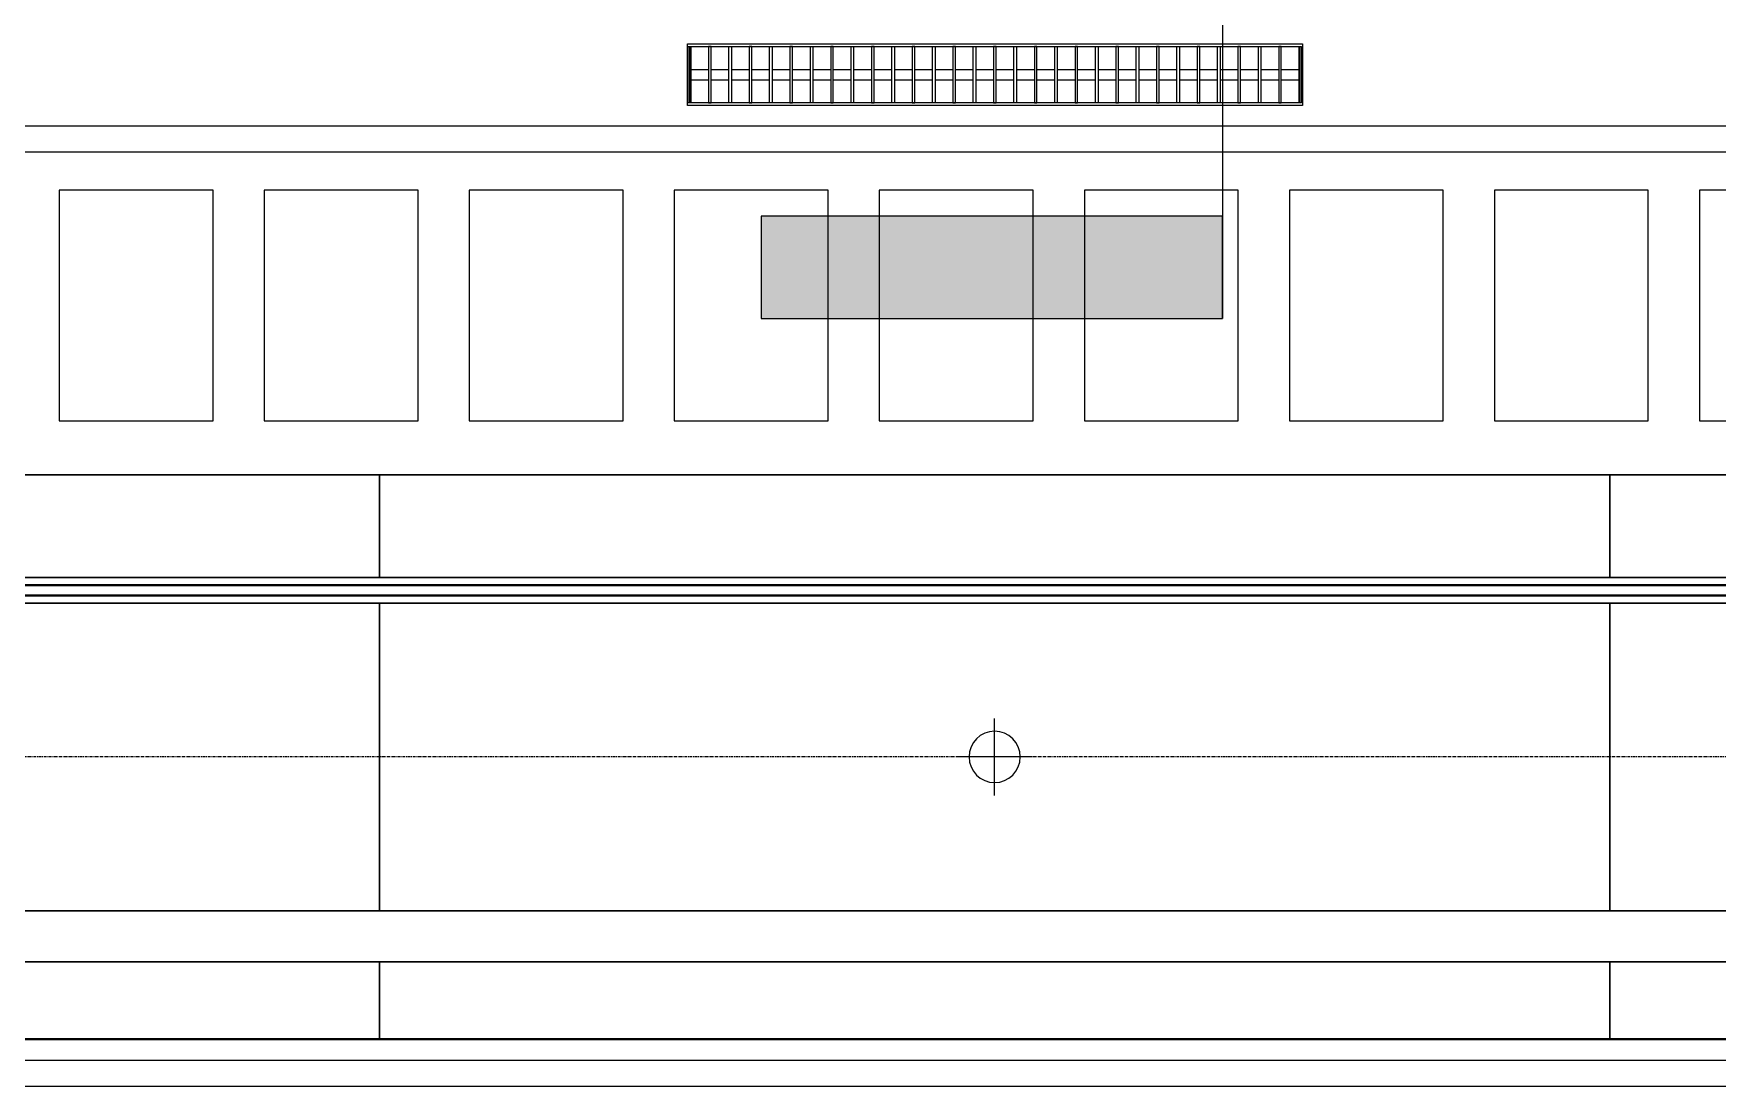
# Model space of a CAD drawing. Header units: millimetres. Extents: x -794868 to -715506, y -16735 to 22434.
# Drawn here: x -732182 to -728897, y 2936 to 4990 of the extents above; entities that cross this region are included whole.
import ezdxf
from ezdxf.xclip import XClip

# ---------------------------------------------------------------- set-up
doc = ezdxf.new("R2010")
doc.units = ezdxf.units.MM
doc.header["$XCLIPFRAME"] = 0
doc.linetypes.add('DPA_Grid _ Level 100', pattern=[10, 5.5, -1.6, 1.3, -1.6])
for name, color, linetype in [('000 - WIPEOUT', 250, 'Continuous'), ('001 - ASCESSORIES', 251, 'Continuous'), ('A04_TUBE SERIES', 2, 'Continuous'), ('A11_ALU.SOLID SHEET', 2, 'Continuous')]:
    doc.layers.add(name, color=color, linetype=linetype)
for name, color, linetype, lineweight in [('A-ANNO-NOTE', 3, 'Continuous', 25), ('A-DETL-GENF', 2, 'Continuous', 9), ('A-GLAZ-CURT', 2, 'Continuous', 9), ('E-LITE-EQPM', 2, 'Continuous', 9), ('I-WALL-E', 2, 'Continuous', 35), ('S-GRID', 251, 'Continuous', 9)]:
    doc.layers.add(name, color=color, linetype=linetype, lineweight=lineweight)

# ---------------------------------------------------------------- blocks, each defined once
blk = doc.blocks.new('DPA_AN_Section Line - UP-Left-16260802-4262-01 ENLARGED UPPER PLATFORM LEVEL - REFLECTED CEILING PLAN - SHEET 3')
at = {"layer": 'A-ANNO-NOTE', "lineweight": 9}
blk.add_hatch(color=256, dxfattribs=at).paths.add_polyline_path([(75, -9), (73, -9), (73, 0), (75, 0)])
blk.add_line((7.5, 0), (75, 0), dxfattribs=at)
at = {"layer": 'A-ANNO-NOTE', "lineweight": 18}
for p, q in [((75, 0), (73, 0)), ((73, 0), (73, -9)), ((75, -9), (75, 0)), ((73, -9), (75, -9))]:
    blk.add_line(p, q, dxfattribs=at)
blk = doc.blocks.new('*U1978')
at = {"layer": 'S-GRID', "linetype": 'DPA_Grid _ Level 100'}
blk.add_line((23665.1, 0), (-49286.1, 0), dxfattribs=at)
blk = doc.blocks.new('System Panel - DPA-AR_Metal Ceiling Rectangular Panel-13139259-4262-01 ENLARGED UPPER PLATFORM LEVEL - REFLECTED CEILING PLAN - SHEET 3')
at = {"layer": 'A-GLAZ-CURT'}
for p, q in [((-741107.4, 4129), (-743507.4, 4129)), ((-743507.4, 4129), (-743507.4, 3929)), ((-743507.4, 3929), (-743507.4, 4129)), ((-743507.4, 4129), (-741107.4, 4129)), ((-741107.4, 3929), (-741107.4, 4129)), ((-741107.4, 4129), (-741107.4, 3929)), ((-743507.4, 3929), (-741107.4, 3929)), ((-741107.4, 3929), (-743507.4, 3929))]:
    blk.add_line(p, q, dxfattribs=at)
blk = doc.blocks.new('System Panel - DPA-AR_Metal Ceiling Rectangular Panel-13147041-4262-01 ENLARGED UPPER PLATFORM LEVEL - REFLECTED CEILING PLAN - SHEET 3')
at = {"layer": 'A-GLAZ-CURT'}
for p, q in [((-726752, 4129), (-729107.4, 4129)), ((-729107.4, 4129), (-729107.4, 3929)), ((-729107.4, 3929), (-729107.4, 4129)), ((-729107.4, 4129), (-726752, 4129)), ((-726752, 4019), (-726752, 4129)), ((-726752, 4129), (-726752, 4019)), ((-726707.4, 4019), (-726752, 4019)), ((-726752, 4019), (-726707.4, 4019)), ((-726707.4, 3929), (-726707.4, 4019)), ((-726707.4, 4019), (-726707.4, 3929)), ((-729107.4, 3929), (-726707.4, 3929)), ((-726707.4, 3929), (-729107.4, 3929))]:
    blk.add_line(p, q, dxfattribs=at)
blk = doc.blocks.new('System Panel - DPA-AR_Metal Ceiling Rectangular Panel-V22-4262-01 ENLARGED UPPER PLATFORM LEVEL - REFLECTED CEILING PLAN - SHEET 3')
at = {"layer": 'A-GLAZ-CURT'}
for p, q in [((-773182.4, 3879), (-775582.4, 3879)), ((-775582.4, 3879), (-775582.4, 3279)), ((-775582.4, 3279), (-775582.4, 3879)), ((-775582.4, 3879), (-773182.4, 3879)), ((-773182.4, 3279), (-773182.4, 3879)), ((-773182.4, 3879), (-773182.4, 3279)), ((-775582.4, 3279), (-773182.4, 3279)), ((-773182.4, 3279), (-775582.4, 3279))]:
    blk.add_line(p, q, dxfattribs=at)
blk = doc.blocks.new('System Panel - DPA-AR_Metal Ceiling Rectangular Panel-13144154-4262-01 ENLARGED UPPER PLATFORM LEVEL - REFLECTED CEILING PLAN - SHEET 3')
at = {"layer": 'A-GLAZ-CURT'}
for p, q in [((-741107.4, 3179), (-743507.4, 3179)), ((-743507.4, 3179), (-743507.4, 3029)), ((-743507.4, 3029), (-743507.4, 3179)), ((-743507.4, 3179), (-741107.4, 3179)), ((-741107.4, 3029), (-741107.4, 3179)), ((-741107.4, 3179), (-741107.4, 3029)), ((-743507.4, 3029), (-741107.4, 3029)), ((-741107.4, 3029), (-743507.4, 3029))]:
    blk.add_line(p, q, dxfattribs=at)
blk = doc.blocks.new('*U685')
at = {"layer": 'A-GLAZ-CURT'}
for name, p in [('System Panel - DPA-AR_Metal Ceiling Rectangular Panel-13139259-4262-01 ENLARGED UPPER PLATFORM LEVEL - REFLECTED CEILING PLAN - SHEET 3', (754282.4, -3579)), ('System Panel - DPA-AR_Metal Ceiling Rectangular Panel-13139259-4262-01 ENLARGED UPPER PLATFORM LEVEL - REFLECTED CEILING PLAN - SHEET 3', (756682.4, -3579)), ('System Panel - DPA-AR_Metal Ceiling Rectangular Panel-13147041-4262-01 ENLARGED UPPER PLATFORM LEVEL - REFLECTED CEILING PLAN - SHEET 3', (744682.4, -3579)), ('System Panel - DPA-AR_Metal Ceiling Rectangular Panel-V22-4262-01 ENLARGED UPPER PLATFORM LEVEL - REFLECTED CEILING PLAN - SHEET 3', (786357.4, -3579)), ('System Panel - DPA-AR_Metal Ceiling Rectangular Panel-V22-4262-01 ENLARGED UPPER PLATFORM LEVEL - REFLECTED CEILING PLAN - SHEET 3', (788757.4, -3579)), ('System Panel - DPA-AR_Metal Ceiling Rectangular Panel-V22-4262-01 ENLARGED UPPER PLATFORM LEVEL - REFLECTED CEILING PLAN - SHEET 3', (791157.4, -3579)), ('System Panel - DPA-AR_Metal Ceiling Rectangular Panel-13144154-4262-01 ENLARGED UPPER PLATFORM LEVEL - REFLECTED CEILING PLAN - SHEET 3', (754282.4, -3579)), ('System Panel - DPA-AR_Metal Ceiling Rectangular Panel-13144154-4262-01 ENLARGED UPPER PLATFORM LEVEL - REFLECTED CEILING PLAN - SHEET 3', (756682.4, -3579)), ('System Panel - DPA-AR_Metal Ceiling Rectangular Panel-13144154-4262-01 ENLARGED UPPER PLATFORM LEVEL - REFLECTED CEILING PLAN - SHEET 3', (759082.4, -3579))]:
    blk.add_blockref(name, p, dxfattribs=at)
blk = doc.blocks.new('LGF_DL_SAA_LowPower_DL1a - LGF_DL_SAA_LowPower_DL1a-8832329-4160-01 UPPER PLATFORM LEVEL - REFLECTED CEILING PLAN')
at = {"layer": 'A-DETL-GENF'}
for p, q in [((0, 75), (0, -75)), ((72.5, 0), (-72.5, 0))]:
    blk.add_line(p, q, dxfattribs=at)
blk.add_circle((0, 0), 50, dxfattribs=at)
blk = doc.blocks.new('C-1-PP19-AR-4160-01-B_20250902-175713_EXDOWNLIGHT')
at = {"layer": 'E-LITE-EQPM', "extrusion": (0, 0, -1), "rotation": 180}
blk.add_blockref('LGF_DL_SAA_LowPower_DL1a - LGF_DL_SAA_LowPower_DL1a-8832329-4160-01 UPPER PLATFORM LEVEL - REFLECTED CEILING PLAN', (-14375, 0), dxfattribs=at)
blk = doc.blocks.new('*U695')
at = {"color": 1}
blk.add_wipeout([(600, -60), (-600, -60), (-600, 60), (600, 60)], dxfattribs=at).dxf.layer = '000 - WIPEOUT'
at = {"layer": '001 - ASCESSORIES', "color": 0}
blk.add_lwpolyline([(600, -60), (-600, -60), (-600, 60), (600, 60)], close=True, dxfattribs=at)
at = {"layer": '001 - ASCESSORIES'}
for points in [[(-593.5, -55), (-598.5, -55), (-598.5, 55), (-593.5, 55)], [(595, -55), (-595, -55), (-595, 55), (595, 55)], [(-558.8, -55), (-553.8, -55), (-553.8, 55), (-558.8, 55)], [(-514, -55), (-519, -55), (-519, 55), (-514, 55)], [(-479.3, -55), (-474.3, -55), (-474.3, 55), (-479.3, 55)], [(-434.6, -55), (-439.6, -55), (-439.6, 55), (-434.6, 55)], [(-399.8, -55), (-394.8, -55), (-394.8, 55), (-399.8, 55)], [(-355.1, -55), (-360.1, -55), (-360.1, 55), (-355.1, 55)], [(-320.4, -55), (-315.4, -55), (-315.4, 55), (-320.4, 55)], [(-275.6, -55), (-280.6, -55), (-280.6, 55), (-275.6, 55)], [(-240.9, -55), (-235.9, -55), (-235.9, 55), (-240.9, 55)], [(-196.2, -55), (-201.2, -55), (-201.2, 55), (-196.2, 55)], [(-161.4, -55), (-156.4, -55), (-156.4, 55), (-161.4, 55)], [(-116.7, -55), (-121.7, -55), (-121.7, 55), (-116.7, 55)], [(-82, -55), (-77, -55), (-77, 55), (-82, 55)], [(-37.2, -55), (-42.2, -55), (-42.2, 55), (-37.2, 55)], [(-2.5, -55), (2.5, -55), (2.5, 55), (-2.5, 55)], [(42.2, -55), (37.2, -55), (37.2, 55), (42.2, 55)], [(77, -55), (82, -55), (82, 55), (77, 55)], [(121.7, -55), (116.7, -55), (116.7, 55), (121.7, 55)], [(156.4, -55), (161.4, -55), (161.4, 55), (156.4, 55)], [(201.2, -55), (196.2, -55), (196.2, 55), (201.2, 55)], [(235.9, -55), (240.9, -55), (240.9, 55), (235.9, 55)], [(280.6, -55), (275.6, -55), (275.6, 55), (280.6, 55)], [(315.4, -55), (320.4, -55), (320.4, 55), (315.4, 55)], [(360.1, -55), (355.1, -55), (355.1, 55), (360.1, 55)], [(394.8, -55), (399.8, -55), (399.8, 55), (394.8, 55)], [(439.6, -55), (434.6, -55), (434.6, 55), (439.6, 55)], [(474.3, -55), (479.3, -55), (479.3, 55), (474.3, 55)], [(519, -55), (514, -55), (514, 55), (519, 55)], [(553.8, -55), (558.8, -55), (558.8, 55), (553.8, 55)], [(598.5, -55), (593.5, -55), (593.5, 55), (598.5, 55)]]:
    blk.add_lwpolyline(points, close=True, dxfattribs=at)
for points in [[(-593.5, 10), (-558.8, 10)], [(-553.8, 10), (-519, 10)], [(-514, 10), (-479.3, 10)], [(-474.3, 10), (-439.6, 10)], [(-434.6, 10), (-399.8, 10)], [(-394.8, 10), (-360.1, 10)], [(-355.1, 10), (-320.4, 10)], [(-315.4, 10), (-280.6, 10)], [(-275.6, 10), (-240.9, 10)], [(-235.9, 10), (-201.2, 10)], [(-196.2, 10), (-161.4, 10)], [(-156.4, 10), (-121.7, 10)], [(-116.7, 10), (-82, 10)], [(-77, 10), (-42.2, 10)], [(-37.2, 10), (-2.5, 10)], [(2.5, 10), (37.2, 10)], [(42.2, 10), (77, 10)], [(82, 10), (116.7, 10)], [(121.7, 10), (156.4, 10)], [(161.4, 10), (196.2, 10)], [(201.2, 10), (235.9, 10)], [(240.9, 10), (275.6, 10)], [(280.6, 10), (315.4, 10)], [(320.4, 10), (355.1, 10)], [(360.1, 10), (394.8, 10)], [(399.8, 10), (434.6, 10)], [(439.6, 10), (474.3, 10)], [(479.3, 10), (514, 10)], [(519, 10), (553.8, 10)], [(558.8, 10), (593.5, 10)], [(-593.5, -10), (-558.8, -10)], [(-553.8, -10), (-519, -10)], [(-514, -10), (-479.3, -10)], [(-474.3, -10), (-439.6, -10)], [(-434.6, -10), (-399.8, -10)], [(-394.8, -10), (-360.1, -10)], [(-355.1, -10), (-320.4, -10)], [(-315.4, -10), (-280.6, -10)], [(-275.6, -10), (-240.9, -10)], [(-235.9, -10), (-201.2, -10)], [(-196.2, -10), (-161.4, -10)], [(-156.4, -10), (-121.7, -10)], [(-116.7, -10), (-82, -10)], [(-77, -10), (-42.2, -10)], [(-37.2, -10), (-2.5, -10)], [(2.5, -10), (37.2, -10)], [(42.2, -10), (77, -10)], [(82, -10), (116.7, -10)], [(121.7, -10), (156.4, -10)], [(161.4, -10), (196.2, -10)], [(201.2, -10), (235.9, -10)], [(240.9, -10), (275.6, -10)], [(280.6, -10), (315.4, -10)], [(320.4, -10), (355.1, -10)], [(360.1, -10), (394.8, -10)], [(399.8, -10), (434.6, -10)], [(439.6, -10), (474.3, -10)], [(479.3, -10), (514, -10)], [(519, -10), (553.8, -10)], [(558.8, -10), (593.5, -10)]]:
    blk.add_lwpolyline(points, dxfattribs=at)
blk = doc.blocks.new('*U721')
blk.add_attdef('EXTR.OVL-LENGTH_', (-25, -59.1), '', height=5)
blk.add_wipeout([(-25, 0), (25, 0), (25, 67400), (-25, 67400)]).dxf.layer = '000 - WIPEOUT'
at = {"layer": 'A04_TUBE SERIES', "color": 0}
blk.add_lwpolyline([(-25, 0), (25, 0), (25, 67400), (-25, 67400)], close=True, dxfattribs=at)
blk = doc.blocks.new('*U987')
blk.add_attdef('EXTR.OVL-LENGTH_', (-25, -59.1), '', height=5)
blk.add_wipeout([(-25, 25), (25, -25), (25, 15671.5), (-25, 15621.5)]).dxf.layer = '000 - WIPEOUT'
at = {"layer": 'A04_TUBE SERIES', "color": 0}
blk.add_lwpolyline([(-25, 25), (25, -25), (25, 15671.5), (-25, 15621.5)], close=True, dxfattribs=at)
blk = doc.blocks.new('*U1001')
at = {"layer": 'A04_TUBE SERIES', "color": 0, "linetype": 'ByBlock', "rotation": 270}
blk.add_blockref('*U987', (25, 25), dxfattribs=at)
blk = doc.blocks.new('*U1030')
at = {"color": 3}
for points in [[(-225, -4250), (225, -4250), (225, -4550), (-225, -4550)], [(-225, -4650), (225, -4650), (225, -4950), (-225, -4950)], [(-225, -5050), (225, -5050), (225, -5350), (-225, -5350)], [(-225, -5450), (225, -5450), (225, -5750), (-225, -5750)], [(-225, -5850), (225, -5850), (225, -6150), (-225, -6150)], [(-225, -6250), (225, -6250), (225, -6550), (-225, -6550)], [(-225, -6650), (225, -6650), (225, -6950), (-225, -6950)], [(-225, -7050), (225, -7050), (225, -7350), (-225, -7350)], [(-225, -7450), (225, -7450), (225, -7750), (-225, -7750)]]:
    blk.add_wipeout(points, dxfattribs=at).dxf.layer = '000 - WIPEOUT'
at = {"layer": 'A11_ALU.SOLID SHEET', "color": 0, "linetype": 'ByBlock'}
for points in [[(-225, -4550), (225, -4550), (225, -4250), (-225, -4250)], [(-225, -4950), (225, -4950), (225, -4650), (-225, -4650)], [(-225, -5350), (225, -5350), (225, -5050), (-225, -5050)], [(-225, -5750), (225, -5750), (225, -5450), (-225, -5450)], [(-225, -6150), (225, -6150), (225, -5850), (-225, -5850)], [(-225, -6550), (225, -6550), (225, -6250), (-225, -6250)], [(-225, -6950), (225, -6950), (225, -6650), (-225, -6650)], [(-225, -7350), (225, -7350), (225, -7050), (-225, -7050)], [(-225, -7750), (225, -7750), (225, -7450), (-225, -7450)]]:
    blk.add_lwpolyline(points, close=True, dxfattribs=at)
blk = doc.blocks.new('*U2281')
for points in [[(-1246.6, 550), (17930.3, 550), (17930.3, 4315), (-1246.6, 4315)], [(27650, -552), (-107450, -552), (-107450, -3555), (27650, -3555)]]:
    blk.add_lwpolyline(points, close=True)
blk.add_blockref('*U695', (14375.5, 1331))
at = {"layer": 'A04_TUBE SERIES', "color": 0, "linetype": 'ByBlock', "rotation": 270}
blk.add_blockref('*U721', (-39850, -617), dxfattribs=at)
at = {"layer": 'A11_ALU.SOLID SHEET', "color": 0, "linetype": 'ByBlock', "rotation": 90}
blk.add_blockref('*U1030', (8300, 880.5), dxfattribs=at)
at = {"layer": 'A11_ALU.SOLID SHEET'}
blk.add_blockref('*U1001', (451.8, 1180.5), dxfattribs=at)

msp = doc.modelspace()

# ---------------------------------------------------------------- block references
at = {"layer": 'A11_ALU.SOLID SHEET'}
ref = msp.add_blockref('*U2281', (-744682.4, 3579), dxfattribs=at)
XClip(ref).set_block_clipping_path([(-45801.3280238605, -9620.0077451947), (23704.0078937773, 10334.9999958097)])

# ---------------------------------------------------------------- next in the draw order: linework, layer by layer
at = {"layer": 'I-WALL-E'}
for p, q in [((-743507.4, 3914), (-726637, 3914)), ((-726637, 3914), (-743507.4, 3914)), ((-743507.4, 3894), (-726637, 3894)), ((-726637, 3894), (-743507.4, 3894))]:
    msp.add_line(p, q, dxfattribs=at)

# ---------------------------------------------------------------- next in the draw order: block references
for name in ['*U1978', '*U685']:
    msp.add_blockref(name, (-744682.4, 3579))
ref = msp.add_blockref('C-1-PP19-AR-4160-01-B_20250902-175713_EXDOWNLIGHT', (-744682.4, 3579))
XClip(ref).set_block_clipping_path([(-45801.3280238605, -9620.0077451947), (23704.0078937773, 10334.9999958097)])
at = {"layer": 'A-ANNO-NOTE', "xscale": 100, "yscale": 100, "zscale": 100, "rotation": 269.9999999999999}
msp.add_blockref('DPA_AN_Section Line - UP-Left-16260802-4262-01 ENLARGED UPPER PLATFORM LEVEL - REFLECTED CEILING PLAN - SHEET 3', (-729863, 11934), dxfattribs=at)

doc.saveas('drawing.dxf')
